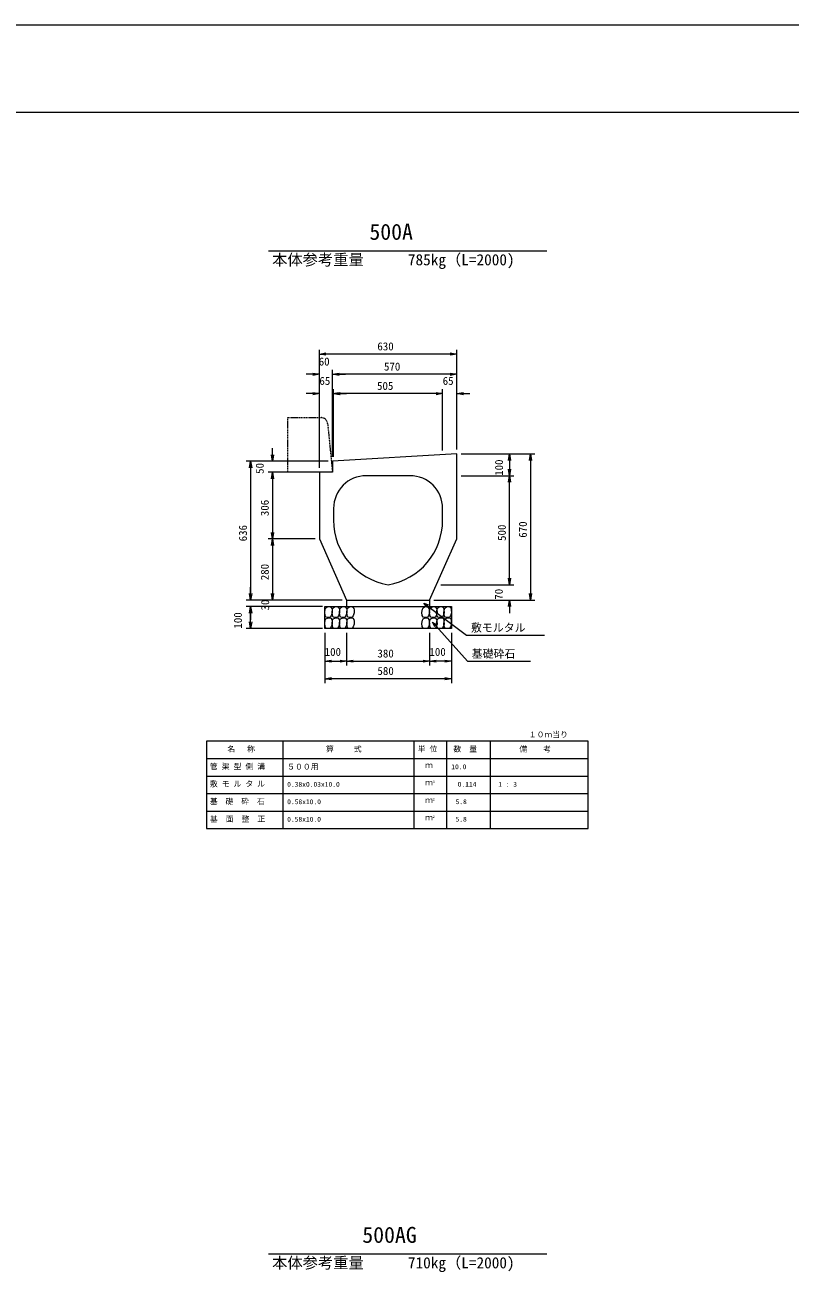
# Model space of a CAD drawing. Units: millimetres on the paper. Extents: x 0 to 841, y 0 to 594.
# Drawn here: x 463.9 to 639.2, y 308.3 to 594 of the extents above; entities that cross this region are included whole.
import ezdxf
from ezdxf.enums import TextEntityAlignment as Align

# ---------------------------------------------------------------- set-up
doc = ezdxf.new("R2010")
doc.units = ezdxf.units.MM
doc.linetypes.add('USER1', pattern=[0.375, 0.25, -0.125])
for name, color, linetype, lineweight in [('D-MTR-FRAM（材料表図枠）', 2, 'Continuous', 18), ('D-STR-DIM（寸法）', 7, 'Continuous', 18), ('D-STR-HTXT（旗揚げ）', 7, 'Continuous', 18), ('D-STR-STRn（構造物）', 7, 'Continuous', 18), ('D-STR（構造物外形線）', 1, 'Continuous', 18), ('D-TTL(外枠）', 2, 'Continuous', 18), ('DEFPOINTS_2', 8, 'Continuous', 18)]:
    doc.layers.add(name, color=color, linetype=linetype, lineweight=lineweight)
for name, color, linetype in [('D-MTR-TXT(文字列）', 7, 'Continuous'), ('D-STR-TXT（文字）', 7, 'Continuous'), ('D-TTL-TXT（文字）', 7, 'Continuous')]:
    doc.layers.add(name, color=color, linetype=linetype)
doc.styles.add('ＭＳ ゴシック', font='')
doc.styles.get('ＭＳ ゴシック').set_extended_font_data('MS Gothic')

msp = doc.modelspace()

# ---------------------------------------------------------------- linework, layer by layer
at = {"layer": 'D-MTR-FRAM（材料表図枠）'}
for p, q in [((505.5, 429.915), (505.5, 409.915)), ((593, 429.915), (505.5, 429.915)), ((523, 429.915), (523, 409.915)), ((553, 429.915), (553, 409.915)), ((560.5, 429.915), (560.5, 409.915)), ((570.5, 429.915), (570.5, 409.915)), ((593, 409.915), (593, 429.915)), ((505.5, 425.915), (593, 425.915)), ((505.5, 421.915), (593, 421.915)), ((505.5, 417.915), (593, 417.915)), ((505.5, 413.915), (593, 413.915)), ((505.5, 409.915), (593, 409.915))]:
    msp.add_line(p, q, dxfattribs=at)
at = {"layer": 'D-STR-DIM（寸法）'}
for p, q in [((531.376, 492.541), (531.376, 519.602)), ((531.376, 518.602), (532.876, 518.852)), ((532.876, 518.352), (531.376, 518.602)), ((531.376, 518.602), (532.876, 518.602)), ((561.376, 518.602), (532.876, 518.602)), ((561.376, 518.852), (562.876, 518.602)), ((562.876, 518.602), (561.376, 518.352)), ((562.876, 518.602), (561.376, 518.602)), ((562.876, 496.741), (562.876, 519.602)), ((531.376, 492.541), (531.376, 514.97)), ((534.376, 495.041), (534.376, 514.97)), ((534.376, 495.041), (534.376, 514.97)), ((562.876, 496.741), (562.876, 514.97)), ((529.876, 513.97), (528.376, 513.97)), ((529.876, 514.22), (531.376, 513.97)), ((531.376, 513.97), (529.876, 513.72)), ((531.376, 513.97), (529.876, 513.97)), ((534.376, 513.97), (535.876, 514.22)), ((534.376, 513.97), (535.876, 514.22)), ((535.876, 513.72), (534.376, 513.97)), ((534.376, 513.97), (535.876, 513.97)), ((535.876, 513.72), (534.376, 513.97)), ((534.376, 513.97), (535.876, 513.97)), ((535.876, 513.97), (537.376, 513.97)), ((561.376, 513.97), (535.876, 513.97)), ((561.376, 514.22), (562.876, 513.97)), ((562.876, 513.97), (561.376, 513.72)), ((562.876, 513.97), (561.376, 513.97)), ((529.876, 509.542), (528.376, 509.542)), ((529.876, 509.792), (531.376, 509.542)), ((531.376, 509.542), (529.876, 509.292)), ((531.376, 509.542), (529.876, 509.542)), ((531.376, 492.541), (531.376, 510.542)), ((534.376, 495.041), (534.376, 510.542)), ((534.376, 509.542), (535.876, 509.792)), ((535.876, 509.292), (534.376, 509.542)), ((534.376, 509.542), (535.876, 509.542)), ((534.626, 495.056), (534.626, 510.542)), ((534.626, 509.542), (536.126, 509.792)), ((536.126, 509.292), (534.626, 509.542)), ((534.626, 509.542), (536.126, 509.542)), ((558.126, 509.542), (535.876, 509.542)), ((536.126, 509.542), (537.626, 509.542)), ((558.126, 509.542), (556.626, 509.542)), ((558.126, 509.792), (559.626, 509.542)), ((558.126, 509.792), (559.626, 509.542)), ((559.626, 509.542), (558.126, 509.292)), ((559.626, 509.542), (558.126, 509.542)), ((559.626, 509.542), (558.126, 509.292)), ((559.626, 509.542), (558.126, 509.542)), ((559.626, 496.547), (559.626, 510.542)), ((559.626, 496.547), (559.626, 510.542)), ((562.876, 496.741), (562.876, 510.542)), ((562.876, 509.542), (564.376, 509.792)), ((564.376, 509.292), (562.876, 509.542)), ((562.876, 509.542), (564.376, 509.542)), ((564.376, 509.542), (565.876, 509.542)), ((520.626, 494.041), (520.376, 495.541)), ((520.626, 495.541), (520.626, 497.041)), ((520.876, 495.541), (520.626, 494.041)), ((520.626, 494.041), (520.626, 495.541)), ((563.876, 495.741), (575.949, 495.741)), ((563.876, 495.741), (580.766, 495.741)), ((574.699, 494.241), (574.949, 495.741)), ((574.949, 495.741), (575.199, 494.241)), ((574.949, 495.741), (574.949, 494.241)), ((579.516, 494.241), (579.766, 495.741)), ((579.766, 495.741), (580.016, 494.241)), ((579.766, 495.741), (579.766, 494.241)), ((533.376, 494.041), (514.626, 494.041)), ((515.376, 492.541), (515.626, 494.041)), ((515.626, 494.041), (515.876, 492.541)), ((515.626, 494.041), (515.626, 492.541)), ((515.626, 492.541), (515.626, 463.741)), ((533.376, 494.041), (519.626, 494.041)), ((530.376, 491.541), (519.626, 491.541)), ((530.376, 491.541), (519.626, 491.541)), ((520.376, 490.041), (520.626, 491.541)), ((520.376, 490.041), (520.626, 491.541)), ((520.626, 491.541), (520.876, 490.041)), ((520.626, 491.541), (520.626, 490.041)), ((520.626, 491.541), (520.876, 490.041)), ((520.626, 491.541), (520.626, 490.041)), ((574.949, 490.741), (574.699, 492.241)), ((574.949, 494.241), (574.949, 492.241)), ((575.199, 492.241), (574.949, 490.741)), ((574.949, 490.741), (574.949, 492.241)), ((579.766, 494.241), (579.766, 463.741)), ((520.626, 490.041), (520.626, 488.541)), ((520.626, 490.041), (520.626, 477.741)), ((563.876, 490.741), (575.949, 490.741)), ((563.876, 490.741), (575.949, 490.741)), ((574.699, 489.241), (574.949, 490.741)), ((574.949, 490.741), (575.199, 489.241)), ((574.949, 490.741), (574.949, 489.241)), ((574.949, 467.241), (574.949, 489.241)), ((520.626, 476.241), (520.376, 477.741)), ((520.876, 477.741), (520.626, 476.241)), ((520.626, 476.241), (520.626, 477.741)), ((530.376, 476.241), (519.626, 476.241)), ((530.376, 476.241), (519.626, 476.241)), ((520.376, 474.741), (520.626, 476.241)), ((520.626, 476.241), (520.876, 474.741)), ((520.626, 476.241), (520.626, 474.741)), ((520.626, 474.741), (520.626, 463.741)), ((574.949, 467.241), (574.949, 468.741)), ((559.188, 465.741), (575.949, 465.741)), ((559.188, 465.741), (575.949, 465.741)), ((574.949, 465.741), (574.699, 467.241)), ((574.949, 465.741), (574.699, 467.241)), ((575.199, 467.241), (574.949, 465.741)), ((574.949, 465.741), (574.949, 467.241)), ((575.199, 467.241), (574.949, 465.741)), ((574.949, 465.741), (574.949, 467.241)), ((515.626, 462.241), (515.376, 463.741)), ((515.626, 462.241), (515.376, 463.741)), ((515.626, 463.741), (515.626, 465.241)), ((515.876, 463.741), (515.626, 462.241)), ((515.626, 462.241), (515.626, 463.741)), ((515.876, 463.741), (515.626, 462.241)), ((515.626, 462.241), (515.626, 463.741)), ((520.626, 462.241), (520.376, 463.741)), ((520.876, 463.741), (520.626, 462.241)), ((520.626, 462.241), (520.626, 463.741)), ((579.766, 462.241), (579.516, 463.741)), ((580.016, 463.741), (579.766, 462.241)), ((579.766, 462.241), (579.766, 463.741)), ((536.626, 462.241), (514.626, 462.241)), ((532.126, 462.241), (514.626, 462.241)), ((531.626, 460.741), (514.626, 460.741)), ((532.126, 460.741), (514.626, 460.741)), ((515.376, 459.241), (515.626, 460.741)), ((515.376, 459.241), (515.626, 460.741)), ((515.626, 460.741), (515.876, 459.241)), ((515.626, 460.741), (515.626, 459.241)), ((515.626, 460.741), (515.876, 459.241)), ((515.626, 460.741), (515.626, 459.241)), ((536.626, 462.241), (519.626, 462.241)), ((556.031, 460.642), (555.312, 461.559)), ((555.312, 461.559), (556.393, 461.125)), ((555.312, 461.559), (556.212, 460.884)), ((557.626, 462.241), (575.949, 462.241)), ((557.626, 462.241), (580.766, 462.241)), ((574.699, 460.741), (574.949, 462.241)), ((574.949, 462.241), (575.199, 460.741)), ((574.949, 462.241), (574.949, 460.741)), ((574.949, 460.741), (574.949, 459.241)), ((515.626, 455.741), (515.376, 457.241)), ((515.626, 459.241), (515.626, 457.741)), ((515.626, 457.241), (515.626, 459.241)), ((515.876, 457.241), (515.626, 455.741)), ((515.626, 455.741), (515.626, 457.241)), ((557.822, 456.127), (557.298, 457.167)), ((557.298, 457.167), (558.272, 456.529)), ((557.298, 457.167), (558.047, 456.328)), ((532.126, 455.741), (514.626, 455.741)), ((532.626, 454.741), (532.626, 443.241)), ((532.626, 454.741), (532.626, 447.241)), ((537.626, 454.741), (537.626, 447.241)), ((537.626, 454.741), (537.626, 447.241)), ((556.626, 454.741), (556.626, 447.241)), ((556.626, 454.741), (556.626, 447.241)), ((561.626, 454.741), (561.626, 447.241)), ((561.626, 454.741), (561.626, 443.241)), ((532.626, 448.241), (534.126, 448.491)), ((534.126, 447.991), (532.626, 448.241)), ((532.626, 448.241), (534.126, 448.241)), ((534.126, 448.241), (536.126, 448.241)), ((536.126, 448.491), (537.626, 448.241)), ((537.626, 448.241), (536.126, 447.991)), ((537.626, 448.241), (536.126, 448.241)), ((537.626, 448.241), (539.126, 448.491)), ((539.126, 447.991), (537.626, 448.241)), ((537.626, 448.241), (539.126, 448.241)), ((539.126, 448.241), (555.126, 448.241)), ((555.126, 448.491), (556.626, 448.241)), ((556.626, 448.241), (555.126, 447.991)), ((556.626, 448.241), (555.126, 448.241)), ((556.626, 448.241), (558.126, 448.491)), ((558.126, 447.991), (556.626, 448.241)), ((556.626, 448.241), (558.126, 448.241)), ((560.126, 448.241), (558.126, 448.241)), ((560.126, 448.491), (561.626, 448.241)), ((561.626, 448.241), (560.126, 447.991)), ((561.626, 448.241), (560.126, 448.241)), ((532.626, 444.241), (534.126, 444.491)), ((534.126, 443.991), (532.626, 444.241)), ((532.626, 444.241), (534.126, 444.241)), ((560.126, 444.241), (534.126, 444.241)), ((560.126, 444.491), (561.626, 444.241)), ((561.626, 444.241), (560.126, 443.991)), ((561.626, 444.241), (560.126, 444.241))]:
    msp.add_line(p, q, dxfattribs=at)
at = {"layer": 'D-STR-HTXT（旗揚げ）'}
for p, q in [((519.714, 542.23), (583.497, 542.23)), ((556.212, 460.884), (565.117, 454.203)), ((558.047, 456.328), (565.285, 448.225)), ((565.117, 454.203), (582.972, 454.203)), ((565.285, 448.225), (579.759, 448.225)), ((519.714, 312.446), (583.497, 312.446))]:
    msp.add_line(p, q, dxfattribs=at)
at = {"layer": 'D-STR-STRn（構造物）', "linetype": 'USER1'}
for p, q in [((524.126, 491.541), (524.126, 504.041)), ((524.126, 504.041), (531.768, 504.041)), ((533.261, 502.69), (534.376, 491.541)), ((534.376, 491.541), (524.126, 491.541))]:
    msp.add_line(p, q, dxfattribs=at)
at = {"layer": 'D-STR-STRn（構造物）'}
for p, q in [((532.606, 459.386), (532.705, 460.177)), ((532.626, 460.741), (561.626, 460.741)), ((532.626, 455.741), (532.626, 460.741)), ((532.705, 460.177), (532.87, 460.474)), ((532.87, 460.474), (533.2, 460.671)), ((533.2, 460.671), (533.629, 460.737)), ((533.629, 460.737), (533.991, 460.638)), ((533.991, 460.638), (534.222, 460.342)), ((534.222, 460.342), (534.288, 459.979)), ((534.286, 459.386), (534.385, 460.177)), ((534.288, 459.979), (534.321, 459.287)), ((534.385, 460.177), (534.55, 460.474)), ((534.55, 460.474), (534.88, 460.671)), ((534.88, 460.671), (535.309, 460.737)), ((535.309, 460.737), (535.671, 460.638)), ((535.671, 460.638), (535.902, 460.342)), ((535.902, 460.342), (535.968, 459.979)), ((535.967, 459.386), (536.066, 460.177)), ((535.968, 459.979), (536.001, 459.287)), ((536.066, 460.177), (536.23, 460.474)), ((536.23, 460.474), (536.56, 460.671)), ((536.56, 460.671), (536.989, 460.737)), ((536.989, 460.737), (537.352, 460.638)), ((537.352, 460.638), (537.583, 460.342)), ((537.583, 460.342), (537.648, 459.979)), ((537.626, 462.241), (537.626, 460.741)), ((537.648, 459.979), (537.681, 459.287)), ((537.657, 459.386), (537.756, 460.177)), ((537.756, 460.177), (537.921, 460.474)), ((537.921, 460.474), (538.25, 460.671)), ((538.25, 460.671), (538.679, 460.737)), ((538.679, 460.737), (539.042, 460.638)), ((539.042, 460.638), (539.273, 460.342)), ((539.273, 460.342), (539.339, 459.979)), ((539.339, 459.979), (539.372, 459.287)), ((554.876, 459.386), (554.975, 460.177)), ((554.975, 460.177), (555.14, 460.474)), ((555.14, 460.474), (555.47, 460.671)), ((555.47, 460.671), (555.899, 460.737)), ((555.899, 460.737), (556.261, 460.638)), ((556.261, 460.638), (556.492, 460.342)), ((556.492, 460.342), (556.558, 459.979)), ((556.558, 459.979), (556.591, 459.287)), ((556.623, 459.386), (556.722, 460.177)), ((556.626, 462.241), (556.626, 460.741)), ((556.722, 460.177), (556.887, 460.474)), ((556.887, 460.474), (557.216, 460.671)), ((557.216, 460.671), (557.645, 460.737)), ((557.645, 460.737), (558.008, 460.638)), ((558.008, 460.638), (558.239, 460.342)), ((558.239, 460.342), (558.305, 459.979)), ((558.245, 459.386), (558.344, 460.177)), ((558.305, 459.979), (558.338, 459.287)), ((558.344, 460.177), (558.509, 460.474)), ((558.509, 460.474), (558.839, 460.671)), ((558.839, 460.671), (559.267, 460.737)), ((559.267, 460.737), (559.63, 460.638)), ((559.63, 460.638), (559.861, 460.342)), ((559.861, 460.342), (559.927, 459.979)), ((559.925, 459.386), (560.024, 460.177)), ((559.927, 459.979), (559.96, 459.287)), ((560.024, 460.177), (560.189, 460.474)), ((560.189, 460.474), (560.519, 460.671)), ((560.519, 460.671), (560.948, 460.737)), ((560.948, 460.737), (561.31, 460.638)), ((561.31, 460.638), (561.541, 460.342)), ((561.541, 460.342), (561.607, 459.979)), ((561.607, 459.979), (561.64, 459.287)), ((561.626, 460.741), (561.626, 455.741)), ((532.672, 458.727), (532.606, 459.386)), ((532.609, 456.85), (532.708, 457.641)), ((532.87, 458.331), (532.672, 458.727)), ((532.708, 457.641), (532.873, 457.937)), ((533.332, 458.233), (532.87, 458.331)), ((532.873, 457.937), (533.203, 458.135)), ((533.203, 458.135), (533.632, 458.201)), ((533.859, 458.299), (533.332, 458.233)), ((533.632, 458.201), (533.994, 458.102)), ((534.09, 458.628), (533.859, 458.299)), ((533.994, 458.102), (534.225, 457.805)), ((534.321, 459.287), (534.09, 458.628)), ((534.225, 457.805), (534.291, 457.443)), ((534.352, 458.727), (534.286, 459.386)), ((534.289, 456.85), (534.388, 457.641)), ((534.291, 457.443), (534.324, 456.751)), ((534.55, 458.331), (534.352, 458.727)), ((534.388, 457.641), (534.553, 457.937)), ((535.012, 458.233), (534.55, 458.331)), ((534.553, 457.937), (534.883, 458.135)), ((534.883, 458.135), (535.312, 458.201)), ((535.54, 458.299), (535.012, 458.233)), ((535.312, 458.201), (535.674, 458.102)), ((535.77, 458.628), (535.54, 458.299)), ((535.674, 458.102), (535.905, 457.805)), ((536.001, 459.287), (535.77, 458.628)), ((535.905, 457.805), (535.971, 457.443)), ((536.033, 458.727), (535.967, 459.386)), ((535.97, 456.85), (536.068, 457.641)), ((535.971, 457.443), (536.004, 456.751)), ((536.23, 458.331), (536.033, 458.727)), ((536.068, 457.641), (536.233, 457.937)), ((536.692, 458.233), (536.23, 458.331)), ((536.233, 457.937), (536.563, 458.135)), ((536.563, 458.135), (536.992, 458.201)), ((537.22, 458.299), (536.692, 458.233)), ((536.992, 458.201), (537.355, 458.102)), ((537.451, 458.628), (537.22, 458.299)), ((537.355, 458.102), (537.586, 457.805)), ((537.681, 459.287), (537.451, 458.628)), ((537.586, 457.805), (537.651, 457.443)), ((537.651, 457.443), (537.684, 456.751)), ((537.723, 458.727), (537.657, 459.386)), ((537.66, 456.85), (537.759, 457.641)), ((537.921, 458.331), (537.723, 458.727)), ((537.759, 457.641), (537.924, 457.937)), ((538.382, 458.233), (537.921, 458.331)), ((537.924, 457.937), (538.253, 458.135)), ((538.253, 458.135), (538.682, 458.201)), ((538.91, 458.299), (538.382, 458.233)), ((538.682, 458.201), (539.045, 458.102)), ((539.141, 458.628), (538.91, 458.299)), ((539.045, 458.102), (539.276, 457.805)), ((539.372, 459.287), (539.141, 458.628)), ((539.276, 457.805), (539.342, 457.443)), ((539.342, 457.443), (539.375, 456.751)), ((554.942, 458.727), (554.876, 459.386)), ((554.879, 456.85), (554.978, 457.641)), ((555.14, 458.331), (554.942, 458.727)), ((554.978, 457.641), (555.143, 457.937)), ((555.602, 458.233), (555.14, 458.331)), ((555.143, 457.937), (555.473, 458.135)), ((555.473, 458.135), (555.902, 458.201)), ((556.13, 458.299), (555.602, 458.233)), ((555.902, 458.201), (556.264, 458.102)), ((556.36, 458.628), (556.13, 458.299)), ((556.264, 458.102), (556.495, 457.805)), ((556.591, 459.287), (556.36, 458.628)), ((556.495, 457.805), (556.561, 457.443)), ((556.561, 457.443), (556.594, 456.751)), ((556.689, 458.727), (556.623, 459.386)), ((556.626, 456.85), (556.725, 457.641)), ((556.887, 458.331), (556.689, 458.727)), ((556.725, 457.641), (556.89, 457.937)), ((557.348, 458.233), (556.887, 458.331)), ((556.89, 457.937), (557.219, 458.135)), ((557.219, 458.135), (557.648, 458.201)), ((557.876, 458.299), (557.348, 458.233)), ((557.648, 458.201), (558.011, 458.102)), ((558.107, 458.628), (557.876, 458.299)), ((558.011, 458.102), (558.242, 457.805)), ((558.338, 459.287), (558.107, 458.628)), ((558.242, 457.805), (558.308, 457.443)), ((558.311, 458.727), (558.245, 459.386)), ((558.248, 456.85), (558.347, 457.641)), ((558.308, 457.443), (558.341, 456.751)), ((558.509, 458.331), (558.311, 458.727)), ((558.347, 457.641), (558.512, 457.937)), ((558.971, 458.233), (558.509, 458.331)), ((558.512, 457.937), (558.842, 458.135)), ((558.842, 458.135), (559.27, 458.201)), ((559.498, 458.299), (558.971, 458.233)), ((559.27, 458.201), (559.633, 458.102)), ((559.729, 458.628), (559.498, 458.299)), ((559.633, 458.102), (559.864, 457.805)), ((559.96, 459.287), (559.729, 458.628)), ((559.864, 457.805), (559.93, 457.443)), ((559.991, 458.727), (559.925, 459.386)), ((559.928, 456.85), (560.027, 457.641)), ((559.93, 457.443), (559.963, 456.751)), ((560.189, 458.331), (559.991, 458.727)), ((560.027, 457.641), (560.192, 457.937)), ((560.651, 458.233), (560.189, 458.331)), ((560.192, 457.937), (560.522, 458.135)), ((560.522, 458.135), (560.951, 458.201)), ((561.178, 458.299), (560.651, 458.233)), ((560.951, 458.201), (561.313, 458.102)), ((561.409, 458.628), (561.178, 458.299)), ((561.313, 458.102), (561.544, 457.805)), ((561.64, 459.287), (561.409, 458.628)), ((561.544, 457.805), (561.61, 457.443)), ((561.61, 457.443), (561.643, 456.751)), ((532.675, 456.19), (532.609, 456.85)), ((561.626, 455.741), (532.626, 455.741)), ((532.873, 455.795), (532.675, 456.19)), ((533.335, 455.696), (532.873, 455.795)), ((533.862, 455.762), (533.335, 455.696)), ((534.093, 456.092), (533.862, 455.762)), ((534.324, 456.751), (534.093, 456.092)), ((534.355, 456.19), (534.289, 456.85)), ((534.553, 455.795), (534.355, 456.19)), ((535.015, 455.696), (534.553, 455.795)), ((535.543, 455.762), (535.015, 455.696)), ((535.773, 456.092), (535.543, 455.762)), ((536.004, 456.751), (535.773, 456.092)), ((536.036, 456.19), (535.97, 456.85)), ((536.233, 455.795), (536.036, 456.19)), ((536.695, 455.696), (536.233, 455.795)), ((537.223, 455.762), (536.695, 455.696)), ((537.454, 456.092), (537.223, 455.762)), ((537.684, 456.751), (537.454, 456.092)), ((537.726, 456.19), (537.66, 456.85)), ((537.924, 455.795), (537.726, 456.19)), ((538.385, 455.696), (537.924, 455.795)), ((538.913, 455.762), (538.385, 455.696)), ((539.144, 456.092), (538.913, 455.762)), ((539.375, 456.751), (539.144, 456.092)), ((554.945, 456.19), (554.879, 456.85)), ((555.143, 455.795), (554.945, 456.19)), ((555.605, 455.696), (555.143, 455.795)), ((556.133, 455.762), (555.605, 455.696)), ((556.363, 456.092), (556.133, 455.762)), ((556.594, 456.751), (556.363, 456.092)), ((556.692, 456.19), (556.626, 456.85)), ((556.89, 455.795), (556.692, 456.19)), ((557.351, 455.696), (556.89, 455.795)), ((557.879, 455.762), (557.351, 455.696)), ((558.11, 456.092), (557.879, 455.762)), ((558.341, 456.751), (558.11, 456.092)), ((558.314, 456.19), (558.248, 456.85)), ((558.512, 455.795), (558.314, 456.19)), ((558.974, 455.696), (558.512, 455.795)), ((559.501, 455.762), (558.974, 455.696)), ((559.732, 456.092), (559.501, 455.762)), ((559.963, 456.751), (559.732, 456.092)), ((559.994, 456.19), (559.928, 456.85)), ((560.192, 455.795), (559.994, 456.19)), ((560.654, 455.696), (560.192, 455.795)), ((561.181, 455.762), (560.654, 455.696)), ((561.412, 456.092), (561.181, 455.762)), ((561.643, 456.751), (561.412, 456.092))]:
    msp.add_line(p, q, dxfattribs=at)
at = {"layer": 'D-STR-STRn（構造物）', "linetype": 'USER1'}
msp.add_arc((531.768, 502.541), 1.5, 5.71059, 90, dxfattribs=at)
at = {"layer": 'D-STR（構造物外形線）'}
for p, q in [((562.876, 495.741), (534.376, 494.041)), ((562.876, 476.241), (562.876, 495.741)), ((534.376, 491.541), (531.376, 491.541)), ((531.376, 491.541), (531.376, 476.241)), ((534.376, 494.041), (534.376, 491.541)), ((552.126, 490.741), (542.126, 490.741)), ((534.626, 483.241), (534.626, 480.531)), ((559.626, 480.531), (559.626, 483.241)), ((531.376, 476.241), (537.626, 462.241)), ((556.626, 462.241), (562.876, 476.241)), ((537.626, 462.241), (556.626, 462.241))]:
    msp.add_line(p, q, dxfattribs=at)
for centre, radius, start, end in [((542.126, 483.241), 7.5, 90, 180), ((552.126, 483.241), 7.5, 0, 90), ((549.626, 480.531), 15, 180, 260.40593), ((544.626, 480.531), 15, 279.59407, 0)]:
    msp.add_arc(centre, radius, start, end, dxfattribs=at)
at = {"layer": 'D-TTL(外枠）'}
msp.add_line((23, 574), (818, 574), dxfattribs=at)
at = {"layer": 'DEFPOINTS_2'}
msp.add_line((0, 594), (841, 594), dxfattribs=at)

# ---------------------------------------------------------------- texts
at = {"layer": 'D-MTR-TXT(文字列）', "style": 'ＭＳ ゴシック'}
for s, height, p in [('本体参考重量', 2.566, (520.545, 538.163)), ('785kg（L=2000)', 2.566, (551.664, 538.163)), ('１０ｍ当り  ', 1.283, (579.355, 430.415)), ('名   称', 1.283, (510.27, 427.098)), ('算     式', 1.283, (532.875, 427.098)), ('単 位', 1.283, (553.907, 427.089)), ('数  量', 1.283, (562.089, 427.107)), ('備    考', 1.283, (577.202, 427.094)), ('管 渠 型 側 溝', 1.283, (506.291, 423.12)), ('５００用', 1.283, (524, 423.04)), ('ｍ', 1.283, (555.613, 423.409)), ('10.0    ', 1.1, (561.602, 423.177)), ('敷 モ ル タ ル', 1.283, (506.291, 419.111)), ('0.38x0.03x10.0', 1.1, (524, 419.165)), ('ｍ', 1.283, (555.613, 419.409)), (' ３', 0.5499, (556.75, 420.165)), ('0.114', 1.1, (563.063, 419.173)), (' 1 : 3', 1.1, (571.5, 419.165)), ('基\u3000礎\u3000砕\u3000石', 1.283, (506.291, 415.094)), ('0.58x10.0', 1.1, (524, 415.165)), ('ｍ', 1.283, (555.613, 415.409)), (' ２', 0.5499, (556.75, 416.165)), ('5.8', 1.1, (562.584, 415.173)), ('基  面  整  正', 1.283, (506.291, 411.076)), ('0.58x10.0', 1.1, (524, 411.165)), ('ｍ', 1.283, (555.613, 411.409)), (' ２', 0.5499, (556.75, 412.165)), ('5.8   ', 1.1, (562.576, 411.177)), ('本体参考重量', 2.566, (520.545, 308.38)), ('710kg（L=2000)', 2.566, (551.664, 308.38))]:
    msp.add_text(s, height=height, dxfattribs=at).set_placement(p, align=Align.BOTTOM_LEFT)
at = {"layer": 'D-STR-DIM（寸法）', "style": 'ＭＳ ゴシック'}
for s, p in [('630', (544.664, 518.902)), ('60', (531.226, 515.42)), ('570', (546.183, 514.27)), ('65', (531.383, 510.992)), ('505', (544.589, 509.842)), ('65', (559.633, 510.992)), ('100', (532.594, 448.909)), ('380', (544.683, 448.541)), ('100', (556.594, 448.909)), ('580', (544.683, 444.541))]:
    msp.add_text(s, height=1.833, dxfattribs=at).set_placement(p, align=Align.BOTTOM_LEFT)
for s, p in [('100', (573.998, 490.709)), ('50', (519.176, 491.16)), ('306', (520.326, 481.474)), ('670', (579.466, 476.529)), ('636', (515.326, 475.704)), ('500', (574.649, 475.798)), ('280', (520.326, 466.792)), ('70', (573.952, 462.329)), ('30', (520.418, 459.86)), ('100', (514.176, 455.709))]:
    msp.add_text(s, height=1.833, rotation=90, dxfattribs=at).set_placement(p, align=Align.BOTTOM_LEFT)
at = {"layer": 'D-STR-TXT（文字）', "style": 'ＭＳ ゴシック'}
for s, p in [('敷モルタル', (566.117, 454.453)), ('基礎砕石', (566.285, 448.475))]:
    msp.add_text(s, height=1.833, dxfattribs=at).set_placement(p, align=Align.BOTTOM_LEFT)
at = {"layer": 'D-TTL-TXT（文字）', "style": 'ＭＳ ゴシック'}
for s, p in [('500A', (542.837, 543.678)), ('500AG', (541.213, 313.895))]:
    msp.add_text(s, height=3.666, dxfattribs=at).set_placement(p, align=Align.BOTTOM_LEFT)

doc.saveas('drawing.dxf')
